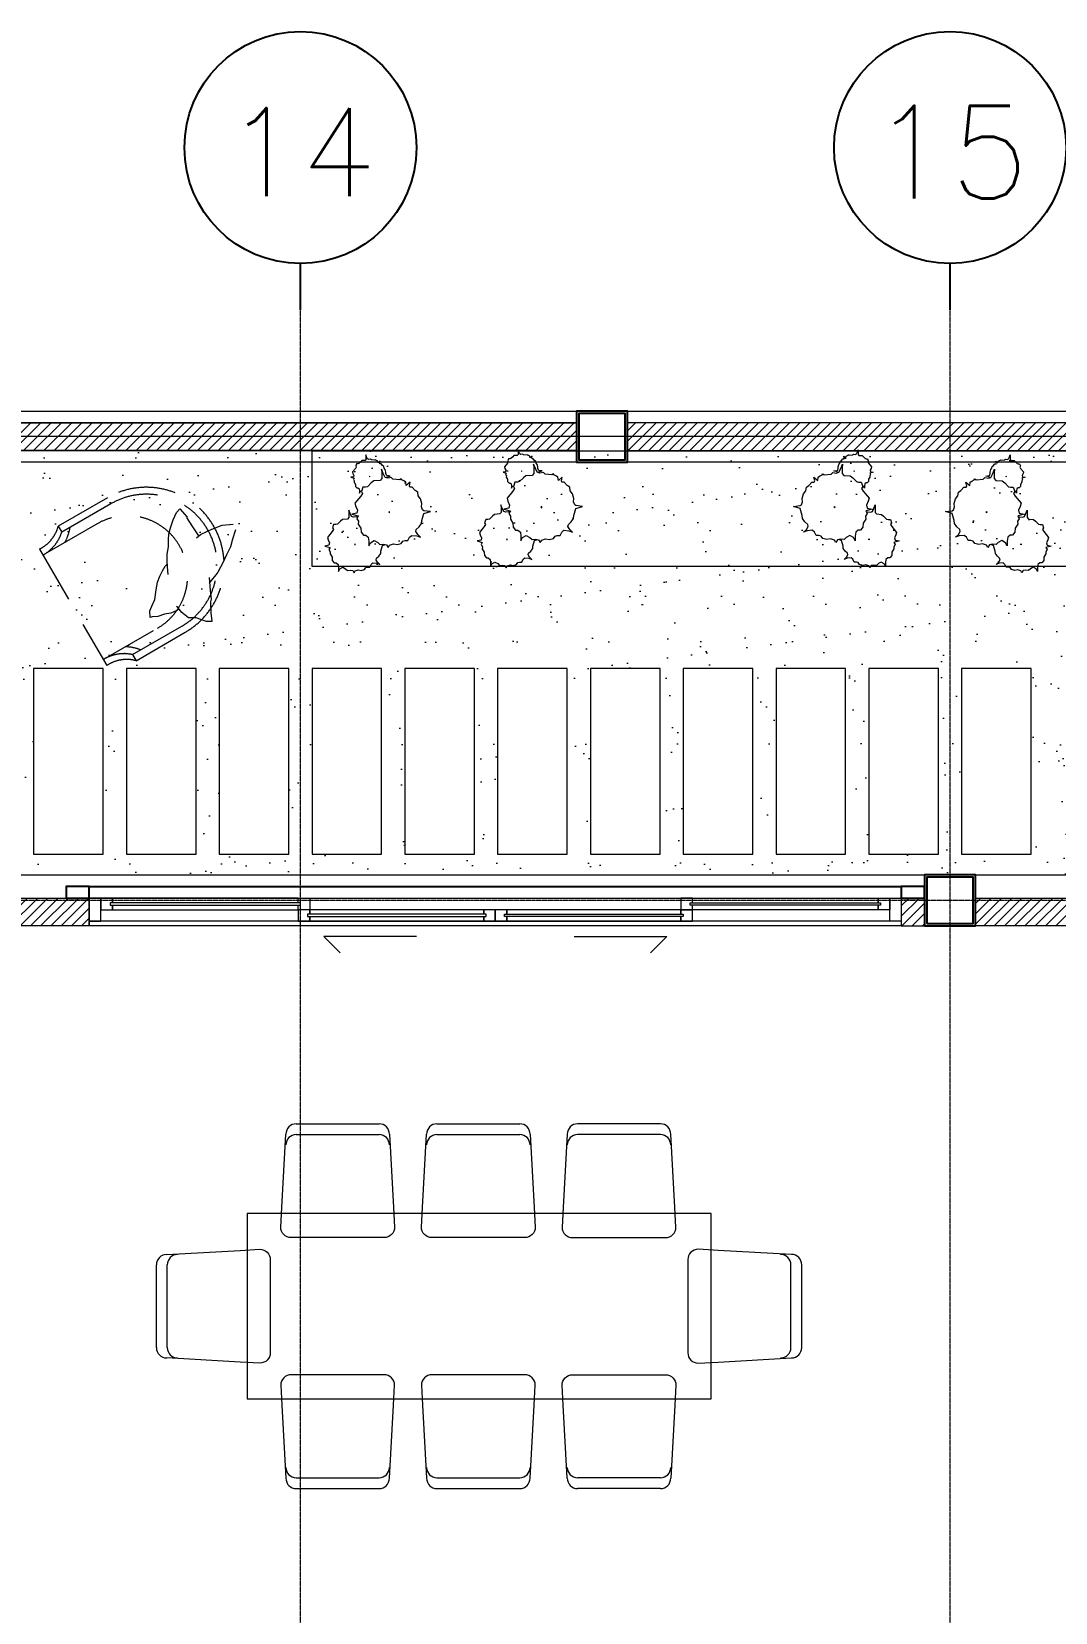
# Model space of a CAD drawing. Header units: millimetres. Extents: x 0 to 71617, y -15450 to 30894.
# Drawn here: x 54048 to 58461, y 24076 to 30894 of the extents above; entities that cross this region are included whole.
import ezdxf
from ezdxf.enums import TextEntityAlignment as Align

# ---------------------------------------------------------------- set-up
doc = ezdxf.new("R2010")
doc.units = ezdxf.units.MM
for name, pattern in [('CENTER2', [1.125, 0.75, -0.125, 0.125, -0.125]), ('HIDDEN', [0.375, 0.25, -0.125]), ('HIDDEN2', [0.1875, 0.125, -0.0625])]:
    doc.linetypes.add(name, pattern=pattern)
for name, color, linetype, lineweight in [('A-elevation 0.1(8)', 251, 'Continuous', 9), ('axis', 40, 'CENTER2', 5), ('Brick Wall', 33, 'Continuous', 15), ('DIM2', 4, 'Continuous', 5), ('Furniture', 36, 'Continuous', 5), ('Hatch', 8, 'Continuous', 5), ('LINE-DETAIL-SAKURA', 2, 'Continuous', 30), ('Stairs', 7, 'Continuous', 15), ('tree', 251, 'Continuous', 0), ('Wall Brick', 5, 'Continuous', 15), ('Window', 133, 'Continuous', 5)]:
    doc.layers.add(name, color=color, linetype=linetype, lineweight=lineweight)
for name, color, linetype in [('COL', 5, 'Continuous'), ('DIM', 4, 'Continuous'), ('DIMS-BUBL-005', 5, 'Continuous'), ('DIMS-BUBL-008', 250, 'Continuous'), ('STAIR-097', 97, 'Continuous'), ('Wall', 7, 'Continuous'), ('WINDOW-PLAN-SWING', 8, 'Continuous')]:
    doc.layers.add(name, color=color, linetype=linetype)
doc.styles.add('SIMPLEX', font='simplex.shx')

# ---------------------------------------------------------------- blocks, each defined once
blk = doc.blocks.new('A$C69C17493')
at = {"layer": 'Stairs', "ltscale": 0.001}
for points in [[(1.6, 0), (0, 0), (0, -2.35)], [(1.1283, -1.1), (0.0283, 0)], [(1.12, -1.1), (1.12, 0)], [(1.37, -1.1), (1.37, 0)], [(1.62, -1.1), (1.62, 0)], [(1.1, -1.08), (0, -1.08)], [(1.1, -2.1), (1.1, -1.1), (1.6, -1.1)], [(1.1, -1.33), (0, -1.33)], [(1.1, -1.58), (0, -1.58)], [(1.1, -1.83), (0, -1.83)], [(1.1, -2.08), (0, -2.08)]]:
    blk.add_lwpolyline(points, dxfattribs=at)
at = {"layer": 'Stairs', "linetype": 'HIDDEN2'}
for points in [[(1.1, -1.1), (0, 0)], [(1.1, -1.1), (1.1, 0)], [(1.35, -1.1), (1.35, 0)], [(1.6, -1.1), (1.6, 0)], [(1.1, -1.1), (0, -1.1)], [(1.1, -1.35), (0, -1.35)], [(1.1, -1.6), (0, -1.6)], [(1.1, -1.85), (0, -1.85)], [(1.1, -2.1), (0, -2.1)]]:
    blk.add_lwpolyline(points, dxfattribs=at)
at = {"layer": 'Stairs'}
for points in [[(1.6, 0), (1.62, 0)], [(1.6, -1.1), (1.62, -1.1)], [(1.1, -2.1), (0, -2.35)], [(1.1, -2.24), (0, -2.49)]]:
    blk.add_lwpolyline(points, dxfattribs=at)
at = {"layer": 'Stairs', "linetype": 'HIDDEN'}
for points in [[(2.35, -3.1), (1.1, -3.1), (1.1, -2.24)], [(1.1, -2.35), (0.616, -2.35)], [(0, -2.49), (0, -4.1), (2.35, -4.1)], [(1.1, -2.58), (0, -2.58)], [(1.1, -2.6), (0, -2.6)], [(1.1, -2.83), (0, -2.83)], [(1.1, -2.85), (0, -2.85)], [(1.1, -3.0731), (0, -4.0631)], [(1.1, -3.08), (0, -3.08)], [(1.1, -3.1), (0, -3.1)], [(1.1, -3.1), (0, -4.1)], [(1.08, -3.1), (1.08, -4.1)], [(1.1, -3.1), (1.1, -4.1)], [(1.33, -3.1), (1.33, -4.1)], [(1.35, -3.1), (1.35, -4.1)], [(1.58, -3.1), (1.58, -4.1)], [(1.6, -3.1), (1.6, -4.1)], [(1.83, -3.1), (1.83, -4.1)], [(1.85, -3.1), (1.85, -4.1)], [(2.08, -3.1), (2.08, -4.1)], [(2.1, -3.1), (2.1, -4.1)], [(2.33, -3.1), (2.33, -4.1)], [(2.35, -3.1), (2.35, -4.1)]]:
    blk.add_lwpolyline(points, dxfattribs=at)
at = {"layer": 'Stairs', "linetype": 'HIDDEN', "ltscale": 1000}
blk.add_lwpolyline([(1.1, -2.33), (0.704, -2.33)], dxfattribs=at)
blk = doc.blocks.new('A$C2BA96DE4')
at = {"layer": 'Furniture', "linetype": 'HIDDEN'}
for p, q in [((0, 0.29), (0, -0.29)), ((0.3649, 0.3351), (0.1199, 0.335)), ((0.1199, 0.335), (0.12, 0.305)), ((0.365, 0.3051), (0.12, 0.305)), ((0.27, 0.26), (0, 0.2599)), ((0.591, 0.1317), (0.6115, 0.1373)), ((0.6115, 0.1373), (0.6115, 0.1373)), ((0.6115, 0.1373), (0.6208, 0.0907)), ((0.5146, 0.0665), (0.5351, 0.087)), ((0.5351, 0.087), (0.563, 0.1112)), ((0.563, 0.1112), (0.591, 0.1317)), ((0.6208, 0.0907), (0.6177, 0.091)), ((0.6177, 0.091), (0.6195, 0.0481)), ((0.4661, -0.0044), (0.4866, 0.0198)), ((0.4866, 0.0198), (0.5034, 0.0478)), ((0.5034, 0.0478), (0.5146, 0.0665)), ((0.6195, 0.0481), (0.6223, -0.0039)), ((0.3911, -0.0706), (0.4127, -0.0569)), ((0.4127, -0.0569), (0.4324, -0.0451)), ((0.4251, -0.0827), (0.44, -0.0529)), ((0.4324, -0.0451), (0.4442, -0.0411)), ((0.44, -0.0529), (0.4512, -0.0305)), ((0.4512, -0.0305), (0.4661, -0.0044)), ((0.6102, -0.0059), (0.6326, -0.0022)), ((0.6326, -0.0022), (0.6662, -0.006)), ((0.6662, -0.006), (0.6867, -0.0078)), ((0.6867, -0.0078), (0.7342, -0.0145)), ((0.7342, -0.0145), (0.7771, -0.035)), ((0.7734, -0.0611), (0.7417, -0.0891)), ((0.3223, -0.1473), (0.3478, -0.1139)), ((0.3478, -0.1139), (0.3694, -0.0883)), ((0.3694, -0.0883), (0.3911, -0.0706)), ((0.6858, -0.1338), (0.6578, -0.1543)), ((0.7175, -0.1133), (0.6858, -0.1338)), ((0.7417, -0.0891), (0.7175, -0.1133)), ((0.2652, -0.2044), (0.279, -0.1788)), ((0.2751, -0.2063), (0.2652, -0.2044)), ((0.279, -0.1788), (0.2967, -0.165)), ((0.2967, -0.165), (0.3223, -0.1473)), ((0.5722, -0.182), (0.5482, -0.2322)), ((0.5739, -0.1972), (0.5609, -0.2028)), ((0.6038, -0.186), (0.5739, -0.1972)), ((0.6168, -0.1804), (0.6038, -0.186)), ((0.6578, -0.1543), (0.6168, -0.1804)), ((0, -0.2599), (0.2701, -0.2599)), ((0.2967, -0.2162), (0.2751, -0.2063)), ((0.3272, -0.2224), (0.2967, -0.2162)), ((0.3528, -0.2322), (0.3272, -0.2224)), ((0.3803, -0.2361), (0.3528, -0.2322)), ((0.3915, -0.2356), (0.3803, -0.2361)), ((0.3901, -0.2263), (0.3882, -0.2204)), ((0.3941, -0.2539), (0.3901, -0.2263)), ((0.4079, -0.2873), (0.3941, -0.2539)), ((0.5325, -0.2676), (0.5246, -0.2755)), ((0.5482, -0.2322), (0.5325, -0.2676)), ((0.12, -0.305), (0.365, -0.3049)), ((0.12, -0.305), (0.1201, -0.335)), ((0.1201, -0.335), (0.3651, -0.3349)), ((0.4361, -0.3049), (0.4079, -0.2873)), ((0.4617, -0.3345), (0.4361, -0.3049)), ((0.4676, -0.3404), (0.4617, -0.3345)), ((0.4873, -0.3522), (0.4676, -0.3404)), ((0.501, -0.3187), (0.4892, -0.3502)), ((0.5246, -0.2755), (0.501, -0.3187)), ((0.4892, -0.3502), (0.4873, -0.3522))]:
    blk.add_line(p, q, dxfattribs=at)
for centre, radius, start, end in [((0.0102, 0.4452), 0.1555, 266.23287, 314.89682), ((0.0036, 0.4324), 0.1725, 268.78188, 312.39358), ((0.0036, 0.4324), 0.2025, 301.61384, 321.01583), ((0.365, 0.0001), 0.335, 270.0088, 90.0088), ((0.365, 0.0001), 0.305, 270.0088, 90.0088), ((0.2701, 0), 0.2599, 270.0088, 90.0088), ((0.0038, -0.4324), 0.1725, 47.62402, 91.23572), ((0.0038, -0.4324), 0.2025, 39.00177, 58.40376), ((0.0103, -0.4452), 0.1555, 45.12078, 93.78473)]:
    blk.add_arc(centre, radius, start, end, dxfattribs=at)
blk = doc.blocks.new('BUBBLE-V4')
at = {"layer": 'DIMS-BUBL-008'}
blk.add_line((0, -0.68), (0, -0.48), dxfattribs=at)
blk.add_circle((0, 0.02), 0.5, dxfattribs=at)
at = {"layer": 'DIMS-BUBL-005', "style": 'SIMPLEX'}
blk.add_attdef('-', text='', height=0.38, dxfattribs=at).set_placement((0, 0), align=Align.MIDDLE)
blk = doc.blocks.new('GRIDLINE-GF')
at = {"layer": 'axis'}
for p, q in [((32000, -6362.2, -0.1), (32000, 12546.8)), ((34800, -6362.2), (34800, 12546.8, 0.1)), ((48410, 10000), (-4020, 10000))]:
    blk.add_line(p, q, dxfattribs=at)
at = {"layer": 'DIMS-BUBL-008', "xscale": 1000, "yscale": 1000, "zscale": 1000}
blk.add_blockref('BUBBLE-V4', (32000, 13226.8), dxfattribs=at).add_auto_attribs({'-': '14'})
at = {"layer": 'DIMS-BUBL-008'}
ref = blk.add_blockref('BUBBLE-V4', (34800, 13226.8, 0.1), dxfattribs=dict(at, xscale=1000, yscale=1000, zscale=1000))
ref.add_attrib('-', '15', dxfattribs={"layer": 'DIMS-BUBL-005', "height": 400, "style": 'SIMPLEX'}).set_placement((34800, 13226.8, 0.1), align=Align.MIDDLE)
blk = doc.blocks.new('nhyuhgf')
at = {"layer": 'Brick Wall'}
blk.add_lwpolyline([(0, 0.22), (-3.5, 0.22), (-3.5, 0.1), (0, 0.1)], close=True, dxfattribs=at)
at = {"layer": 'Wall'}
for points in [[(-3.6, 0.27), (-3.5, 0.27), (-3.5, 0.22), (-3.6, 0.22)], [(0, 0.27), (0.1, 0.27), (0.1, 0.22), (0, 0.22)]]:
    blk.add_lwpolyline(points, close=True, dxfattribs=at)
blk.add_lwpolyline([(0, 0.27), (-3.5, 0.27)], dxfattribs=at)
at = {"layer": 'Window'}
for points in [[(0, 0.22), (-3.5, 0.22), (-3.5, 0.12), (0, 0.12)], [(-3.45, 0.22), (-3.5, 0.22), (-3.5, 0.12), (-3.45, 0.12)], [(-0.05, 0.22), (0, 0.22), (0, 0.12), (-0.05, 0.12)], [(-2.59, 0.2), (-3.41, 0.2), (-3.41, 0.19), (-2.59, 0.19)], [(-1.79, 0.15), (-2.56, 0.15), (-2.56, 0.14), (-1.79, 0.14)], [(-1.71, 0.15), (-0.94, 0.15), (-0.94, 0.14), (-1.71, 0.14)], [(-0.91, 0.2), (-0.09, 0.2), (-0.09, 0.19), (-0.91, 0.19)]]:
    blk.add_lwpolyline(points, close=True, dxfattribs=at)
for points in [[(-3.4, 0.2), (-3.4, 0.22), (-3.45, 0.22), (-3.45, 0.17), (-3.4, 0.17), (-3.4, 0.19)], [(-2.6, 0.2), (-2.6, 0.22), (-3.4, 0.22), (-3.4, 0.2)], [(-2.6, 0.2), (-2.6, 0.22), (-2.55, 0.22), (-2.55, 0.17), (-2.6, 0.17), (-2.6, 0.19)], [(-0.9, 0.2), (-0.9, 0.22), (-0.95, 0.22), (-0.95, 0.17), (-0.9, 0.17), (-0.9, 0.19)], [(-0.9, 0.2), (-0.9, 0.22), (-0.1, 0.22), (-0.1, 0.2)], [(-0.1, 0.2), (-0.1, 0.22), (-0.05, 0.22), (-0.05, 0.17), (-0.1, 0.17), (-0.1, 0.19)], [(-3.4, 0.19), (-3.4, 0.17), (-2.6, 0.17), (-2.6, 0.19)], [(-2.55, 0.14), (-2.55, 0.12), (-2.6, 0.12), (-2.6, 0.17), (-2.55, 0.17), (-2.55, 0.15)], [(-2.55, 0.15), (-2.55, 0.17), (-1.8, 0.17), (-1.8, 0.15)], [(-1.8, 0.14), (-1.8, 0.12), (-2.55, 0.12), (-2.55, 0.14)], [(-1.8, 0.15), (-1.8, 0.17), (-1.75, 0.17), (-1.75, 0.12), (-1.8, 0.12), (-1.8, 0.14)], [(-1.7, 0.14), (-1.7, 0.12), (-1.75, 0.12), (-1.75, 0.17), (-1.7, 0.17), (-1.7, 0.15)], [(-1.7, 0.15), (-1.7, 0.17), (-0.95, 0.17), (-0.95, 0.15)], [(-0.95, 0.14), (-0.95, 0.12), (-1.7, 0.12), (-1.7, 0.14)], [(-0.95, 0.15), (-0.95, 0.17), (-0.9, 0.17), (-0.9, 0.12), (-0.95, 0.12), (-0.95, 0.14)], [(-0.1, 0.19), (-0.1, 0.17), (-0.9, 0.17), (-0.9, 0.19)]]:
    blk.add_lwpolyline(points, dxfattribs=at)
at = {"layer": 'WINDOW-PLAN-SWING', "lineweight": 9}
for points in [[(-2.0892, 0.0549), (-2.4892, 0.0549), (-2.4184, -0.0158)], [(-1.4108, 0.0549), (-1.0108, 0.0549), (-1.0816, -0.0158)]]:
    blk.add_lwpolyline(points, dxfattribs=at)
blk = doc.blocks.new('2D WALL G.F')
at = {"layer": 'Hatch'}
h = blk.add_hatch(dxfattribs=at)
h.set_pattern_fill('LINE', color=256, scale=250, angle=45, style=0)
h.set_pattern_definition([(45, (-2110, -10510), (-22.097087, 22.097087), [])])
h.paths.add_polyline_path([(32440, 110), (32440, 300), (32060, 300), (32060, 410), (32550, 410), (32550, 110)])
h.paths.add_polyline_path([(34810, -110), (34690, -110), (34690, -2890), (34810, -2890)])
h.paths.add_polyline_path([(38790, -3490), (38790, -3390), (38670, -3390), (38670, -3490)])
h.paths.add_polyline_path([(38789.8, -2590), (38790, 110), (38270, 110), (38270, -10), (38670, -10), (38670, -2590)])
h.paths.add_polyline_path([(39890, 1210), (38270, 1210), (38270, 2490), (38410, 2490), (38410, 1340), (39890, 1340)])
h.paths.add_polyline_path([(38850, 3370), (38410, 3370), (38410, 3290), (38270, 3290), (38270, 3390), (37610, 3390), (37610, 3510), (38850, 3510)])
h.paths.add_polyline_path([(39450, 3370), (39450, 3510), (40000, 3510), (40000, 3370), (39930, 3370)])
h.paths.add_polyline_path([(37390, 3510), (37290, 3510), (37290, 3390), (37390, 3390)])
h.paths.add_polyline_path([(33790, 3390), (32110, 3390), (32110, 3510), (33790, 3510)])
at = {"layer": 'Hatch', "color": 3, "linetype": 'HIDDEN', "elevation": 7.9}
blk.add_lwpolyline([(32000, -10500), (40000, -10500), (40000, 5500), (32000, 5500)], close=True, dxfattribs=at)
at = {"layer": 'Wall Brick'}
for points in [[(33790, 3390), (32110, 3390), (32110, 3510), (33790, 3510)], [(37390, 3510), (37290, 3510), (37290, 3390), (37390, 3390)], [(38850, 3370), (38410, 3370), (38410, 3290), (38270, 3290), (38270, 3390), (37610, 3390), (37610, 3510), (38850, 3510)]]:
    blk.add_lwpolyline(points, close=True, dxfattribs=at)
at = {"layer": 'Window', "color": 6, "extrusion": (0, 0, -1), "xscale": 1000, "yscale": 1000, "zscale": -1000}
blk.add_blockref('nhyuhgf', (-33790, 3290, 0), dxfattribs=at)
blk = doc.blocks.new('table 2000x800')
at = {"color": 0}
for p, q in [((-786.7, -211.9), (-786.7, -568.9)), ((-739.9, -211.9), (-739.9, -568.9)), ((739.9, -211.9), (739.9, -568.9)), ((786.7, -211.9), (786.7, -568.9)), ((-786.7, -818.3), (-786.7, -1175.3)), ((-739.9, -818.3), (-739.9, -1175.3)), ((739.9, -818.3), (739.9, -1175.3)), ((786.7, -818.3), (786.7, -1175.3)), ((-786.7, -1781.7), (-786.7, -1424.7)), ((-739.9, -1781.7), (-739.9, -1424.7)), ((739.9, -1781.7), (739.9, -1424.7)), ((786.7, -1781.7), (786.7, -1424.7))]:
    blk.add_line(p, q, dxfattribs=at)
for points in [[(-400, 0), (-400, -2000), (400, -2000), (400, 0), (-400, 0)], [(-426.3, -149.8), (-742, -167.3)], [(426.3, -149.8), (742, -167.3)], [(-742, -613.6), (-426.3, -631.1)], [(742, -613.6), (426.3, -631.1)], [(-426.3, -756.1), (-742, -773.7)], [(426.3, -756.1), (742, -773.7)], [(-742, -1219.9), (-426.3, -1237.5)], [(742, -1219.9), (426.3, -1237.5)], [(-742, -1380.1), (-426.3, -1362.5)], [(742, -1380.1), (426.3, -1362.5)], [(-426.3, -1843.9), (-742, -1826.3)], [(426.3, -1843.9), (742, -1826.3)]]:
    blk.add_lwpolyline(points, dxfattribs=at)
for points in [[(-426.3, -631.1), (-340.4, -635.9, 0.414214), (-295.8, -591.2), (-295.8, -189.6, 0.414214), (-340.4, -145), (-426.3, -149.8)], [(426.3, -631.1), (340.4, -635.9, -0.414214), (295.8, -591.2), (295.8, -189.6, -0.414214), (340.4, -145), (426.3, -149.8)], [(-426.3, -1237.5), (-340.4, -1242.2, 0.414214), (-295.8, -1197.6), (-295.8, -796, 0.414214), (-340.4, -751.4), (-426.3, -756.1)], [(426.3, -1237.5), (340.4, -1242.2, -0.414214), (295.8, -1197.6), (295.8, -796, -0.414214), (340.4, -751.4), (426.3, -756.1)], [(-426.3, -1362.5), (-340.4, -1357.8, -0.414214), (-295.8, -1402.4), (-295.8, -1804, -0.414214), (-340.4, -1848.6), (-426.3, -1843.9)], [(426.3, -1362.5), (340.4, -1357.8, 0.414214), (295.8, -1402.4), (295.8, -1804, 0.414214), (340.4, -1848.6), (426.3, -1843.9)]]:
    blk.add_lwpolyline(points, format="xyb", dxfattribs=at)
for centre, start, end in [((-742, -211.9), 90, 180), ((-695.3, -211.9), 90, 180), ((695.3, -211.9), 0, 90), ((742, -211.9), 0, 90), ((-742, -568.9), 180, 270), ((-695.3, -568.9), 180, 270), ((695.3, -568.9), 270, 0), ((742, -568.9), 270, 0), ((-742, -818.3), 90, 180), ((-695.3, -818.3), 90, 180), ((695.3, -818.3), 0, 90), ((742, -818.3), 0, 90), ((-742, -1175.3), 180, 270), ((-695.3, -1175.3), 180, 270), ((695.3, -1175.3), 270, 0), ((742, -1175.3), 270, 0), ((-742, -1424.7), 90, 180), ((-695.3, -1424.7), 90, 180), ((695.3, -1424.7), 0, 90), ((742, -1424.7), 0, 90), ((-742, -1781.7), 180, 270), ((-695.3, -1781.7), 180, 270), ((695.3, -1781.7), 270, 0), ((742, -1781.7), 270, 0)]:
    blk.add_arc(centre, 44.6, start, end, dxfattribs=at)
blk = doc.blocks.new('A$C6DA40E50')
at = {"color": 0}
for p, q in [((-0.1785, 1.3909), (0.1785, 1.3909)), ((-0.1785, 1.3441), (0.1785, 1.3441)), ((-0.1785, -1.3441), (0.1785, -1.3441)), ((-0.1785, -1.3909), (0.1785, -1.3909))]:
    blk.add_line(p, q, dxfattribs=at)
for points in [[(-0.2407, 1.0305), (-0.2231, 1.3463)], [(0.2231, 1.3463), (0.2407, 1.0305)], [(-0.2407, -1.0305), (-0.2231, -1.3463)], [(0.2231, -1.3463), (0.2407, -1.0305)]]:
    blk.add_lwpolyline(points, dxfattribs=at)
for points in [[(0.2407, 1.0305), (0.2454, 0.9446, -0.414214), (0.2008, 0.9), (-0.2008, 0.9, -0.414214), (-0.2454, 0.9446), (-0.2407, 1.0305)], [(0.2407, -1.0305), (0.2454, -0.9446, 0.414214), (0.2008, -0.9), (-0.2008, -0.9, 0.414214), (-0.2454, -0.9446), (-0.2407, -1.0305)]]:
    blk.add_lwpolyline(points, format="xyb", dxfattribs=at)
for centre, start, end in [((-0.1785, 1.3463), 90, 180), ((0.1785, 1.3463), 0, 90), ((-0.1785, 1.2995), 90, 180), ((0.1785, 1.2995), 0, 90), ((-0.1785, -1.2995), 180, 270), ((-0.1785, -1.3463), 180, 270), ((0.1785, -1.2995), 270, 0), ((0.1785, -1.3463), 270, 0)]:
    blk.add_arc(centre, 0.0446, start, end, dxfattribs=at)
at = {"color": 0, "xscale": 0.001, "yscale": 0.001, "zscale": 0.001}
blk.add_blockref('table 2000x800', (0, 1), dxfattribs=at)
blk = doc.blocks.new('FURNITURE-GF')
at = {"layer": 'Furniture', "xscale": 1000, "yscale": 1000, "zscale": 1000, "rotation": 90.00000000000007}
blk.add_blockref('A$C6DA40E50', (32770, 4750), dxfattribs=at)
blk = doc.blocks.new('trees top 024')
at = {"color": 0}
for p, q in [((-1.515, 2.858), (-1.577, 2.629)), ((-1.484, 2.679), (-1.515, 2.858)), ((-2.655, 2.252), (-2.538, 2.192)), ((-2.484, 2.252), (-2.655, 2.252)), ((-2.538, 2.192), (-2.461, 2.063)), ((-2.345, 2.272), (-2.484, 2.252)), ((-2.267, 2.361), (-2.345, 2.272)), ((-2.166, 2.53), (-2.267, 2.44)), ((-2.267, 2.44), (-2.267, 2.361)), ((-2.019, 2.54), (-2.166, 2.53)), ((-1.872, 2.629), (-2.019, 2.54)), ((-1.771, 2.619), (-1.872, 2.629)), ((-1.678, 2.679), (-1.771, 2.619)), ((-1.577, 2.629), (-1.678, 2.679)), ((-1.376, 2.659), (-1.484, 2.679)), ((-1.236, 2.719), (-1.376, 2.659)), ((-1.128, 2.748), (-1.236, 2.719)), ((-0.872, 2.54), (-1.128, 2.748)), ((-0.779, 2.48), (-0.872, 2.54)), ((-0.701, 2.52), (-0.779, 2.48)), ((-0.546, 2.47), (-0.701, 2.52)), ((-0.554, 2.371), (-0.546, 2.47)), ((-0.531, 2.301), (-0.554, 2.371)), ((-0.399, 2.162), (-0.531, 2.301)), ((-0.322, 2.073), (-0.399, 2.162)), ((-2.616, 1.616), (-2.717, 1.556)), ((-2.717, 1.556), (-2.624, 1.506)), ((-2.624, 1.506), (-2.577, 1.367)), ((-2.593, 1.735), (-2.616, 1.616)), ((-2.531, 1.934), (-2.608, 1.854)), ((-2.608, 1.854), (-2.593, 1.735)), ((-2.461, 2.063), (-2.531, 1.934)), ((-1.446, 1.536), (-1.469, 1.506)), ((-1.469, 1.506), (-1.422, 1.506)), ((-1.422, 1.506), (-1.446, 1.536)), ((-0.291, 1.428), (-0.407, 1.354)), ((-0.306, 1.844), (-0.322, 2.073)), ((-0.236, 1.785), (-0.306, 1.844)), ((-0.165, 1.366), (-0.291, 1.428)), ((-0.25, 1.397), (-0.205, 1.447)), ((-0.043, 1.785), (-0.236, 1.785)), ((-0.229, 1.576), (-0.198, 1.665)), ((-0.205, 1.447), (-0.229, 1.576)), ((-0.198, 1.665), (-0.058, 1.735)), ((-0.087, 1.652), (-0.165, 1.366)), ((-0.048, 1.428), (-0.087, 1.652)), ((-0.058, 1.735), (0.097, 1.795)), ((0.087, 1.404), (-0.048, 1.428)), ((0.097, 1.795), (-0.043, 1.785)), ((0.262, 1.478), (0.087, 1.404)), ((0.397, 1.515), (0.262, 1.478)), ((0.717, 1.255), (0.397, 1.515)), ((1.155, 1.49), (1.092, 1.434)), ((1.092, 1.434), (1.092, 1.384)), ((1.247, 1.496), (1.155, 1.49)), ((1.339, 1.552), (1.247, 1.496)), ((1.402, 1.546), (1.339, 1.552)), ((1.461, 1.583), (1.402, 1.546)), ((1.524, 1.552), (1.461, 1.583)), ((1.562, 1.695), (1.524, 1.552)), ((1.582, 1.583), (1.562, 1.695)), ((1.65, 1.57), (1.582, 1.583)), ((1.737, 1.608), (1.65, 1.57)), ((1.805, 1.626), (1.737, 1.608)), ((1.964, 1.496), (1.805, 1.626)), ((2.023, 1.459), (1.964, 1.496)), ((2.071, 1.483), (2.023, 1.459)), ((2.168, 1.452), (2.071, 1.483)), ((2.163, 1.39), (2.168, 1.452)), ((-2.577, 1.367), (-2.608, 1.238)), ((-2.608, 1.238), (-2.569, 1.089)), ((-2.569, 1.089), (-2.484, 1.029)), ((-2.484, 1.029), (-2.461, 0.95)), ((-2.461, 0.95), (-2.461, 0.851)), ((-2.461, 0.851), (-2.337, 0.791)), ((-2.337, 0.791), (-2.275, 0.711)), ((-2.275, 0.711), (-2.29, 0.533)), ((-1.298, 0.894), (-1.511, 0.894)), ((-1.511, 0.894), (-1.366, 0.82)), ((-1.366, 0.82), (-1.269, 0.658)), ((-1.124, 0.919), (-1.298, 0.894)), ((-1.027, 1.031), (-1.124, 0.919)), ((-0.901, 1.242), (-1.027, 1.13)), ((-1.027, 1.13), (-1.027, 1.031)), ((-0.717, 1.255), (-0.901, 1.242)), ((-0.533, 1.366), (-0.717, 1.255)), ((-0.407, 1.354), (-0.533, 1.366)), ((0.833, 1.18), (0.717, 1.255)), ((0.93, 1.23), (0.833, 1.18)), ((0.957, 1.316), (0.85, 1.316)), ((0.85, 1.316), (0.923, 1.279)), ((0.923, 1.279), (0.96, 1.217)), ((1.124, 1.168), (0.93, 1.23)), ((1.044, 1.328), (0.957, 1.316)), ((1.092, 1.384), (1.044, 1.328)), ((1.114, 1.043), (1.124, 1.168)), ((1.143, 0.956), (1.114, 1.043)), ((1.308, 0.783), (1.143, 0.956)), ((1.405, 0.671), (1.308, 0.783)), ((1.606, 0.869), (1.591, 0.85)), ((1.591, 0.85), (1.62, 0.85)), ((1.62, 0.85), (1.606, 0.869)), ((2.178, 1.347), (2.163, 1.39)), ((2.26, 1.26), (2.178, 1.347)), ((2.308, 1.204), (2.26, 1.26)), ((2.318, 1.061), (2.308, 1.204)), ((2.362, 1.024), (2.318, 1.061)), ((2.328, 0.62), (2.347, 0.775)), ((2.347, 0.775), (2.381, 0.813)), ((2.483, 1.024), (2.362, 1.024)), ((2.366, 0.893), (2.386, 0.949)), ((2.381, 0.813), (2.366, 0.893)), ((2.386, 0.949), (2.473, 0.993)), ((2.473, 0.993), (2.57, 1.03)), ((2.57, 1.03), (2.483, 1.024)), ((-2.29, 0.533), (-2.345, 0.403)), ((-2.345, 0.403), (-2.244, 0.503)), ((-2.244, 0.503), (-2.143, 0.572)), ((-2.143, 0.572), (-2.066, 0.552)), ((-2.066, 0.552), (-1.973, 0.453)), ((-1.973, 0.453), (-1.856, 0.364)), ((-1.856, 0.364), (-1.748, 0.354)), ((-1.748, 0.354), (-1.492, 0.284)), ((-1.463, 0.099), (-1.589, 0.025)), ((-1.589, 0.025), (-1.473, -0.037)), ((-1.492, 0.284), (-1.451, 0.142)), ((-1.434, 0.248), (-1.463, 0.099)), ((-1.356, 0.497), (-1.453, 0.397)), ((-1.453, 0.397), (-1.434, 0.248)), ((-1.269, 0.658), (-1.356, 0.497)), ((0, 0), (-0.029, -0.037)), ((0.029, -0.037), (0, 0)), ((1.424, 0.385), (1.405, 0.671)), ((1.511, 0.311), (1.424, 0.385)), ((1.754, 0.311), (1.511, 0.311)), ((1.521, 0.05), (1.56, 0.161)), ((1.55, -0.112), (1.521, 0.05)), ((1.539, 0.096), (1.577, 0.086)), ((1.56, 0.161), (1.734, 0.248)), ((1.577, 0.086), (1.62, -0.063)), ((1.62, -0.063), (1.64, 0.086)), ((1.64, 0.086), (1.659, 0.111)), ((1.659, 0.111), (1.727, 0.136)), ((1.727, 0.136), (1.8, 0.13)), ((1.734, 0.248), (1.928, 0.323)), ((1.928, 0.323), (1.754, 0.311)), ((1.8, 0.13), (1.906, 0.161)), ((1.906, 0.161), (1.969, 0.21)), ((1.969, 0.21), (2.052, 0.223)), ((2.052, 0.223), (2.09, 0.279)), ((2.09, 0.279), (2.163, 0.347)), ((2.163, 0.347), (2.168, 0.397)), ((2.168, 0.397), (2.192, 0.409)), ((2.192, 0.409), (2.279, 0.39)), ((2.207, 0.477), (2.279, 0.49)), ((2.279, 0.39), (2.207, 0.477)), ((2.279, 0.49), (2.304, 0.521)), ((2.304, 0.521), (2.333, 0.577)), ((2.352, 0.589), (2.328, 0.62)), ((2.333, 0.577), (2.352, 0.589)), ((-1.473, -0.037), (-1.415, -0.211)), ((-1.415, -0.211), (-1.453, -0.373)), ((-1.453, -0.373), (-1.405, -0.559)), ((-1.405, -0.559), (-1.298, -0.634)), ((-1.298, -0.634), (-1.269, -0.733)), ((-0.029, -0.037), (0.029, -0.037)), ((1.347, -0.758), (1.395, -0.696)), ((1.395, -0.696), (1.453, -0.584)), ((1.444, -0.497), (1.482, -0.186)), ((1.492, -0.559), (1.444, -0.497)), ((1.453, -0.584), (1.492, -0.559)), ((1.482, -0.186), (1.55, -0.112)), ((-1.269, -0.733), (-1.269, -0.857)), ((-1.269, -0.857), (-1.114, -0.932)), ((-1.056, -1.255), (-1.124, -1.416)), ((-1.124, -1.416), (-0.998, -1.292)), ((-1.114, -0.932), (-1.037, -1.031)), ((-1.037, -1.031), (-1.056, -1.255)), ((-0.998, -1.292), (-0.872, -1.205)), ((-0.872, -1.205), (-0.775, -1.23)), ((-0.775, -1.23), (-0.659, -1.354)), ((-0.659, -1.354), (-0.514, -1.466)), ((0.388, -1.478), (0.601, -1.416)), ((0.601, -1.416), (0.727, -1.317)), ((0.727, -1.317), (0.891, -1.292)), ((0.891, -1.292), (0.969, -1.18)), ((0.969, -1.18), (1.114, -1.043)), ((1.114, -1.043), (1.124, -0.944)), ((1.124, -0.944), (1.172, -0.919)), ((1.172, -0.919), (1.347, -0.956)), ((1.201, -0.783), (1.347, -0.758)), ((1.347, -0.956), (1.201, -0.783)), ((-0.514, -1.466), (-0.378, -1.478)), ((-0.378, -1.478), (-0.058, -1.565)), ((-0.058, -1.565), (0.029, -1.863)), ((0.029, -1.863), (0.068, -1.565)), ((0.068, -1.565), (0.107, -1.515)), ((0.107, -1.515), (0.242, -1.466)), ((0.242, -1.466), (0.388, -1.478))]:
    blk.add_line(p, q, dxfattribs=at)
blk = doc.blocks.new('tree0002')
at = {"color": 0, "xscale": 500, "yscale": 500, "zscale": 500}
blk.add_blockref('trees top 024', (1737266, 70360), dxfattribs=at)
blk = doc.blocks.new('LANDSCAPE SITE')
h = blk.add_hatch()
h.set_pattern_fill('AR-SAND', color=256, scale=5, angle=180, style=0)
h.paths.add_polyline_path([(40050, 14010), (40050, 15339.6), (36750, 15339.6), (36750, 15839.6), (34110, 15839.6), (34110, 15789.6), (34060, 15789.6), (34060, 14010)])
h.paths.add_polyline_path([(39550, 14100), (39850, 14100), (39850, 14900), (39550, 14900)], flags=16)
h.paths.add_polyline_path([(39150, 14100), (39450, 14100), (39450, 14900), (39150, 14900)], flags=16)
h.paths.add_polyline_path([(38750, 14100), (39050, 14100), (39050, 14900), (38750, 14900)], flags=16)
h.paths.add_polyline_path([(38350, 14100), (38650, 14100), (38650, 14900), (38350, 14900)], flags=16)
h.paths.add_polyline_path([(37950, 14100), (38250, 14100), (38250, 14900), (37950, 14900)], flags=16)
h.paths.add_polyline_path([(37550, 14100), (37850, 14100), (37850, 14900), (37550, 14900)], flags=16)
h.paths.add_polyline_path([(37150, 14100), (37450, 14100), (37450, 14900), (37150, 14900)], flags=16)
h.paths.add_polyline_path([(36750, 14100), (37050, 14100), (37050, 14900), (36750, 14900)], flags=16)
h.paths.add_polyline_path([(36350, 14100), (36650, 14100), (36650, 14900), (36350, 14900)], flags=16)
h.paths.add_polyline_path([(35950, 14100), (36250, 14100), (36250, 14900), (35950, 14900)], flags=16)
h.paths.add_polyline_path([(35550, 14100), (35850, 14100), (35850, 14900), (35550, 14900)], flags=16)
edge = h.paths.add_edge_path(flags=16)
edge.add_arc((35506.7, 15540.3), 202.5, 331.61384, 351.01583, ccw=False)
edge = h.paths.add_edge_path(flags=0)
edge.add_arc((35939.3, 14791.4), 202.5, 429.00177, 448.40376, ccw=False)
edge = h.paths.add_edge_path(flags=16)
edge.add_line((35976.3, 14959.9), (35991.3, 14933.9))
edge = h.paths.add_edge_path(flags=16)
edge.add_line((35656.2, 15514.1), (35671.2, 15488.1))
edge = h.paths.add_edge_path(flags=16)
edge.add_line((35849.8, 14938.9), (36083.7, 15073.9))
edge = h.paths.add_edge_path(flags=16)
edge.add_arc((35953.7, 15299), 259.9, 300.0088, 480.0088, ccw=False)
edge = h.paths.add_edge_path(flags=16)
edge.add_line((35823.7, 15524.1), (35589.8, 15389.1))
edge = h.paths.add_edge_path(flags=0)
edge.add_arc((35939.3, 14791.4), 172.5, 437.62402, 481.23572, ccw=False)
edge = h.paths.add_edge_path(flags=16)
edge.add_line((35976.3, 14959.9), (36188.4, 15082.4))
edge = h.paths.add_edge_path(flags=16)
edge.add_arc((36035.9, 15346.5), 305, 300.0088, 480.0088, ccw=False)
edge = h.paths.add_edge_path(flags=16)
edge.add_line((35883.3, 15610.6), (35671.2, 15488.1))
edge = h.paths.add_edge_path(flags=16)
edge.add_arc((35506.7, 15540.3), 172.5, 298.78188, 342.39358, ccw=False)
edge = h.paths.add_edge_path(flags=16)
edge.add_arc((35951.3, 14783.6), 155.5, 435.12078, 483.78473, ccw=False)
edge = h.paths.add_edge_path(flags=16)
edge.add_line((35991.3, 14933.9), (36203.4, 15056.4))
edge = h.paths.add_edge_path(flags=16)
edge.add_arc((36035.9, 15346.5), 335, 300.0088, 480.0088, ccw=False)
edge = h.paths.add_edge_path(flags=16)
edge.add_line((35868.3, 15636.6), (35656.2, 15514.1))
edge = h.paths.add_edge_path(flags=16)
edge.add_arc((35506, 15554.6), 155.5, 296.23287, 344.89682, ccw=False)
edge = h.paths.add_edge_path(flags=16)
edge.add_line((35574.8, 15415.1), (35864.9, 14912.8))
edge = h.paths.add_edge_path(flags=16)
edge.add_line((36129.3, 15304.9), (36127.3, 15338.2))
edge = h.paths.add_edge_path(flags=16)
edge.add_line((36127.3, 15338.2), (36125.8, 15363.2))
edge = h.paths.add_edge_path(flags=16)
edge.add_line((36125.8, 15363.2), (36125.7, 15393.2))
edge = h.paths.add_edge_path(flags=16)
edge.add_line((36125.7, 15393.2), (36131.3, 15424.5))
edge = h.paths.add_edge_path(flags=16)
edge.add_line((36131.3, 15424.5), (36131.9, 15457.1))
edge = h.paths.add_edge_path(flags=16)
edge.add_line((36131.9, 15457.1), (36132.2, 15478.8))
edge = h.paths.add_edge_path(flags=16)
edge.add_line((36132.2, 15478.8), (36139.7, 15506.8))
edge = h.paths.add_edge_path(flags=0)
edge.add_line((36139.7, 15506.8), (36151.8, 15541.8))
edge = h.paths.add_edge_path(flags=0)
edge.add_line((36151.8, 15541.8), (36165.8, 15573.5))
edge = h.paths.add_edge_path(flags=0)
edge.add_line((36165.8, 15573.5), (36180.7, 15588.6))
edge = h.paths.add_edge_path(flags=0)
edge.add_line((36180.7, 15588.6), (36212.1, 15552.9))
edge = h.paths.add_edge_path(flags=16)
edge.add_line((36212.1, 15552.9), (36209.2, 15551.6))
edge = h.paths.add_edge_path(flags=0)
edge.add_line((36209.2, 15551.6), (36232.3, 15515.4))
edge = h.paths.add_edge_path(flags=0)
edge.add_line((36232.3, 15515.4), (36260.7, 15471.7))
edge = h.paths.add_edge_path(flags=0)
edge.add_line((36251.3, 15463.9), (36268.8, 15478.4))
edge = h.paths.add_edge_path(flags=0)
edge.add_line((36268.8, 15478.4), (36299.7, 15491.9))
edge = h.paths.add_edge_path(flags=0)
edge.add_line((36299.7, 15491.9), (36318.4, 15500.5))
edge = h.paths.add_edge_path(flags=16)
edge.add_line((36318.4, 15500.5), (36362.9, 15518.5))
edge = h.paths.add_edge_path(flags=16)
edge.add_line((36362.9, 15518.5), (36410.3, 15522.2))
edge = h.paths.add_edge_path(flags=16)
edge.add_line((36420.1, 15497.7), (36406.7, 15457.7))
edge = h.paths.add_edge_path(flags=16)
edge.add_line((36406.7, 15457.7), (36397.8, 15424.6))
edge = h.paths.add_edge_path(flags=16)
edge.add_line((36397.8, 15424.6), (36380.6, 15391))
edge = h.paths.add_edge_path(flags=16)
edge.add_line((36380.6, 15391), (36366.7, 15359.2))
edge = h.paths.add_edge_path(flags=16)
edge.add_line((36366.7, 15359.2), (36344.2, 15316.1))
edge = h.paths.add_edge_path(flags=16)
edge.add_line((36344.2, 15316.1), (36335.7, 15304.7))
edge = h.paths.add_edge_path(flags=0)
edge.add_line((36335.7, 15304.7), (36315.5, 15280.1))
edge = h.paths.add_edge_path(flags=0)
edge.add_line((36315.5, 15280.1), (36307, 15268.8))
edge = h.paths.add_edge_path(flags=0)
edge.add_line((36176.6, 15155.7), (36167.2, 15149.6))
edge = h.paths.add_edge_path(flags=0)
edge.add_line((36167.2, 15149.6), (36141.4, 15139.3))
edge = h.paths.add_edge_path(flags=16)
edge.add_line((36141.4, 15139.3), (36114.4, 15135))
edge = h.paths.add_edge_path(flags=16)
edge.add_line((36114.4, 15135), (36084.9, 15125.1))
edge = h.paths.add_edge_path(flags=16)
edge.add_line((36084.9, 15125.1), (36061.2, 15122.8))
edge = h.paths.add_edge_path(flags=16)
edge.add_line((36061.2, 15122.8), (36051.7, 15119.6))
edge = h.paths.add_edge_path(flags=16)
edge.add_line((36051.7, 15119.6), (36050.8, 15148.6))
edge = h.paths.add_edge_path(flags=16)
edge.add_line((36050.8, 15148.6), (36059.3, 15169.4))
edge = h.paths.add_edge_path(flags=16)
edge.add_line((36059.3, 15169.4), (36072.6, 15197.5))
edge = h.paths.add_edge_path(flags=16)
edge.add_line((36072.6, 15197.5), (36078, 15239.2))
edge = h.paths.add_edge_path(flags=16)
edge.add_line((36078, 15239.2), (36083.9, 15272.2))
edge = h.paths.add_edge_path(flags=16)
edge.add_line((36083.9, 15272.2), (36093.8, 15298.3))
edge = h.paths.add_edge_path(flags=16)
edge.add_line((36093.8, 15298.3), (36105.7, 15321.1))
edge = h.paths.add_edge_path(flags=16)
edge.add_line((36105.7, 15321.1), (36116.8, 15341.1))
edge = h.paths.add_edge_path(flags=16)
edge.add_line((36116.8, 15341.1), (36125, 15350.4))
edge = h.paths.add_edge_path(flags=0)
edge.add_line((36306.3, 15292.4), (36310.6, 15237))
edge = h.paths.add_edge_path(flags=0)
edge.add_line((36310.6, 15237), (36314.7, 15198.5))
edge = h.paths.add_edge_path(flags=0)
edge.add_line((36314.7, 15198.5), (36311.9, 15187.7))
edge = h.paths.add_edge_path(flags=0)
edge.add_line((36311.9, 15187.7), (36313.1, 15138.5))
edge = h.paths.add_edge_path(flags=0)
edge.add_line((36313.1, 15138.5), (36318.6, 15105.3))
edge = h.paths.add_edge_path(flags=0)
edge.add_line((36318.6, 15105.3), (36317.9, 15102.6))
edge = h.paths.add_edge_path(flags=0)
edge.add_line((36317.9, 15102.6), (36294.9, 15103))
edge = h.paths.add_edge_path(flags=0)
edge.add_line((36294.9, 15103), (36286.9, 15105.2))
edge = h.paths.add_edge_path(flags=0)
edge.add_line((36286.9, 15105.2), (36250, 15117.9))
edge = h.paths.add_edge_path(flags=0)
edge.add_line((36250, 15117.9), (36216.7, 15119.1))
edge = h.paths.add_edge_path(flags=0)
edge.add_line((36216.7, 15119.1), (36188, 15141.2))
edge = h.paths.add_edge_path(flags=0)
edge.add_line((36188, 15141.2), (36170.8, 15163))
edge = h.paths.add_edge_path(flags=16)
edge.add_line((36170.8, 15163), (36166.2, 15167.2))
edge = h.paths.add_edge_path(flags=16)
edge.add_arc((35282.6, 15164), 250, 180, 540, ccw=False)
edge = h.paths.add_edge_path(flags=0)
edge.add_arc((35058.5, 15540.3), 202.5, 188.98417, 208.38616, ccw=False)
edge = h.paths.add_edge_path(flags=16)
edge.add_arc((34625.9, 14791.4), 202.5, 451.59624, 470.99823, ccw=False)
edge = h.paths.add_edge_path(flags=16)
edge.add_line((34588.9, 14959.9), (34573.9, 14933.9))
edge = h.paths.add_edge_path(flags=0)
edge.add_line((34909, 15514.1), (34894, 15488.1))
edge = h.paths.add_edge_path(flags=16)
edge.add_line((34715.4, 14938.9), (34481.5, 15073.9))
edge = h.paths.add_edge_path(flags=16)
edge.add_arc((34611.5, 15299), 259.9, 59.9912, 239.9912, ccw=False)
edge = h.paths.add_edge_path(flags=16)
edge.add_line((34741.5, 15524.1), (34975.4, 15389.1))
edge = h.paths.add_edge_path(flags=16)
edge.add_arc((34625.9, 14791.4), 172.5, 418.76428, 462.37598, ccw=False)
edge = h.paths.add_edge_path(flags=16)
edge.add_line((34588.9, 14959.9), (34376.8, 15082.4))
edge = h.paths.add_edge_path(flags=0)
edge.add_arc((34529.3, 15346.5), 305, 59.9912, 239.9912, ccw=False)
edge = h.paths.add_edge_path(flags=16)
edge.add_line((34681.8, 15610.6), (34894, 15488.1))
edge = h.paths.add_edge_path(flags=0)
edge.add_arc((35058.5, 15540.3), 172.5, 197.60642, 241.21812, ccw=False)
edge = h.paths.add_edge_path(flags=16)
edge.add_arc((34613.9, 14783.6), 155.5, 416.21527, 464.87922, ccw=False)
edge = h.paths.add_edge_path(flags=16)
edge.add_line((34573.9, 14933.9), (34361.8, 15056.4))
edge = h.paths.add_edge_path(flags=16)
edge.add_arc((34529.3, 15346.5), 335, 59.9912, 239.9912, ccw=False)
edge = h.paths.add_edge_path(flags=16)
edge.add_line((34696.9, 15636.6), (34909, 15514.1))
edge = h.paths.add_edge_path(flags=16)
edge.add_arc((35059.2, 15554.6), 155.5, 195.10318, 243.76713, ccw=False)
edge = h.paths.add_edge_path(flags=16)
edge.add_line((34990.4, 15415.1), (34700.3, 14912.8))
edge = h.paths.add_edge_path(flags=0)
edge.add_line((34435.9, 15304.9), (34437.9, 15338.2))
edge = h.paths.add_edge_path(flags=0)
edge.add_line((34437.9, 15338.2), (34439.4, 15363.2))
edge = h.paths.add_edge_path(flags=0)
edge.add_line((34439.4, 15363.2), (34439.5, 15393.2))
edge = h.paths.add_edge_path(flags=0)
edge.add_line((34439.5, 15393.2), (34433.9, 15424.5))
edge = h.paths.add_edge_path(flags=0)
edge.add_line((34433.9, 15424.5), (34433.3, 15457.1))
edge = h.paths.add_edge_path(flags=0)
edge.add_line((34433.3, 15457.1), (34433, 15478.8))
edge = h.paths.add_edge_path(flags=0)
edge.add_line((34433, 15478.8), (34425.5, 15506.8))
edge = h.paths.add_edge_path(flags=16)
edge.add_line((34425.5, 15506.8), (34413.4, 15541.8))
edge = h.paths.add_edge_path(flags=0)
edge.add_line((34413.4, 15541.8), (34399.4, 15573.5))
edge = h.paths.add_edge_path(flags=0)
edge.add_line((34399.4, 15573.5), (34384.5, 15588.6))
edge = h.paths.add_edge_path(flags=0)
edge.add_line((34384.5, 15588.6), (34353.1, 15552.9))
edge = h.paths.add_edge_path(flags=16)
edge.add_line((34353.1, 15552.9), (34356, 15551.6))
edge = h.paths.add_edge_path(flags=0)
edge.add_line((34356, 15551.6), (34332.9, 15515.4))
edge = h.paths.add_edge_path(flags=0)
edge.add_line((34332.9, 15515.4), (34304.5, 15471.7))
edge = h.paths.add_edge_path(flags=0)
edge.add_line((34313.9, 15463.9), (34296.4, 15478.4))
edge = h.paths.add_edge_path(flags=0)
edge.add_line((34296.4, 15478.4), (34265.5, 15491.9))
edge = h.paths.add_edge_path(flags=0)
edge.add_line((34265.5, 15491.9), (34246.8, 15500.5))
edge = h.paths.add_edge_path(flags=0)
edge.add_line((34246.8, 15500.5), (34202.3, 15518.5))
edge = h.paths.add_edge_path(flags=16)
edge.add_line((34202.3, 15518.5), (34154.9, 15522.2))
edge = h.paths.add_edge_path(flags=16)
edge.add_line((34145, 15497.7), (34158.5, 15457.7))
edge = h.paths.add_edge_path(flags=16)
edge.add_line((34158.5, 15457.7), (34167.4, 15424.6))
edge = h.paths.add_edge_path(flags=16)
edge.add_line((34167.4, 15424.6), (34184.6, 15391))
edge = h.paths.add_edge_path(flags=16)
edge.add_line((34184.6, 15391), (34198.5, 15359.2))
edge = h.paths.add_edge_path(flags=0)
edge.add_line((34198.5, 15359.2), (34221, 15316.1))
edge = h.paths.add_edge_path(flags=0)
edge.add_line((34221, 15316.1), (34229.5, 15304.7))
edge = h.paths.add_edge_path(flags=0)
edge.add_line((34229.5, 15304.7), (34249.7, 15280.1))
edge = h.paths.add_edge_path(flags=0)
edge.add_line((34249.7, 15280.1), (34258.2, 15268.8))
edge = h.paths.add_edge_path(flags=16)
edge.add_line((34388.6, 15155.7), (34398, 15149.6))
edge = h.paths.add_edge_path(flags=16)
edge.add_line((34398, 15149.6), (34423.8, 15139.3))
edge = h.paths.add_edge_path(flags=0)
edge.add_line((34423.8, 15139.3), (34450.8, 15135))
edge = h.paths.add_edge_path(flags=0)
edge.add_line((34450.8, 15135), (34480.3, 15125.1))
edge = h.paths.add_edge_path(flags=0)
edge.add_line((34480.3, 15125.1), (34504, 15122.8))
edge = h.paths.add_edge_path(flags=0)
edge.add_line((34504, 15122.8), (34513.5, 15119.6))
edge = h.paths.add_edge_path(flags=0)
edge.add_line((34513.5, 15119.6), (34514.4, 15148.6))
edge = h.paths.add_edge_path(flags=0)
edge.add_line((34514.4, 15148.6), (34505.9, 15169.4))
edge = h.paths.add_edge_path(flags=0)
edge.add_line((34505.9, 15169.4), (34492.6, 15197.5))
edge = h.paths.add_edge_path(flags=0)
edge.add_line((34492.6, 15197.5), (34487.2, 15239.2))
edge = h.paths.add_edge_path(flags=0)
edge.add_line((34487.2, 15239.2), (34481.3, 15272.2))
edge = h.paths.add_edge_path(flags=0)
edge.add_line((34481.3, 15272.2), (34471.4, 15298.3))
edge = h.paths.add_edge_path(flags=0)
edge.add_line((34471.4, 15298.3), (34459.5, 15321.1))
edge = h.paths.add_edge_path(flags=0)
edge.add_line((34459.5, 15321.1), (34448.4, 15341.1))
edge = h.paths.add_edge_path(flags=0)
edge.add_line((34448.4, 15341.1), (34440.1, 15350.4))
edge = h.paths.add_edge_path(flags=0)
edge.add_line((34258.9, 15292.4), (34254.6, 15237))
edge = h.paths.add_edge_path(flags=0)
edge.add_line((34254.6, 15237), (34250.5, 15198.5))
edge = h.paths.add_edge_path(flags=0)
edge.add_line((34250.5, 15198.5), (34253.3, 15187.7))
edge = h.paths.add_edge_path(flags=0)
edge.add_line((34253.3, 15187.7), (34252.1, 15138.5))
edge = h.paths.add_edge_path(flags=0)
edge.add_line((34252.1, 15138.5), (34246.6, 15105.3))
edge = h.paths.add_edge_path(flags=0)
edge.add_line((34246.6, 15105.3), (34247.3, 15102.6))
edge = h.paths.add_edge_path(flags=0)
edge.add_line((34247.3, 15102.6), (34270.3, 15103))
edge = h.paths.add_edge_path(flags=0)
edge.add_line((34270.3, 15103), (34278.3, 15105.2))
edge = h.paths.add_edge_path(flags=0)
edge.add_line((34278.3, 15105.2), (34315.2, 15117.9))
edge = h.paths.add_edge_path(flags=0)
edge.add_line((34315.2, 15117.9), (34348.5, 15119.1))
edge = h.paths.add_edge_path(flags=0)
edge.add_line((34348.5, 15119.1), (34377.2, 15141.2))
edge = h.paths.add_edge_path(flags=16)
edge.add_line((34377.2, 15141.2), (34394.4, 15163))
edge = h.paths.add_edge_path(flags=0)
edge.add_line((34394.4, 15163), (34399, 15167.2))
h = blk.add_hatch()
h.set_pattern_fill('AR-SAND', color=256, scale=5, angle=180, style=0)
h.paths.add_polyline_path([(36750, 15339.6), (36750, 15839.6), (40050, 15839.6), (40050, 15339.6)])
at = {"elevation": 0}
for points in [[(40050, 14010), (40050, 15339.6), (36750, 15339.6), (36750, 15839.6), (34110, 15839.6), (34110, 15789.6), (34060, 15789.6), (34060, 14010)], [(40050, 15839.6), (40050, 15339.6), (36750, 15339.6), (36750, 15839.6)], [(36750, 15339.6), (36750, 15839.6), (40050, 15839.6), (40050, 15339.6)]]:
    blk.add_lwpolyline(points, close=True, dxfattribs=at)
at = {"yscale": 0.1925586510379964, "zscale": 0.1925586510379964}
for p, xscale, rotation in [((50629.4, -318951.3, 0), 0.1925586510379964, 90), ((51284.8, -318929.6, 0), 0.1925586510379964, 90), ((25456.6, -318929.6, 0), -0.1925586510379964, 270), ((26111.9, -318951.3, 0), -0.1925586510379964, 270)]:
    blk.add_blockref('tree0002', p, dxfattribs=dict(at, xscale=xscale, rotation=rotation))
blk = doc.blocks.new('Col-1')
at = {"layer": 'COL'}
for points in [[(-10, -10), (210, -10), (210, 210), (-10, 210)], [(0, 0), (200, 0), (200, 200), (0, 200)]]:
    blk.add_lwpolyline(points, close=True, dxfattribs=at)
blk = doc.blocks.new('COL-GF1')
at = {"layer": 'COL'}
blk.add_blockref('Col-1', (37400, 8700, 0.1), dxfattribs=at)
blk = doc.blocks.new('FENCE COLUMN')
at = {"layer": 'COL'}
for points in [[(-110, -110), (110, -110), (110, 110), (-110, 110)], [(-100, -100), (100, -100), (100, 100), (-100, 100)]]:
    blk.add_lwpolyline(points, close=True, dxfattribs=at)
blk = doc.blocks.new('FENCE1')
at = {"layer": 'Hatch'}
h = blk.add_hatch(dxfattribs=at)
h.set_pattern_fill('LINE', color=256, scale=250, angle=45, style=0)
h.set_pattern_definition([(45, (-110, -110), (-22.097087, 22.097087), [])])
h.paths.add_polyline_path([(110, 15959.6), (1890, 15959.6), (1890, 15839.6), (110, 15839.6)])
h.paths.add_polyline_path([(2110, 15840), (5871.9, 15839.6), (5871.9, 15959.6), (2110, 15960)])
h.paths.add_polyline_path([(6091.9, 15959.6), (9890, 15959.6), (9890, 15839.6), (6091.9, 15839.6)])
h.paths.add_polyline_path([(10110, 15959.6), (13890, 15959.6), (13890, 15839.6), (10112, 15839.6)])
h.paths.add_polyline_path([(14110, 15839.6), (17890, 15839.6), (17890, 15959.6), (14110, 15959.6)])
h.paths.add_polyline_path([(18110, 15839.6), (21890, 15839.6), (21890, 15959.6), (18110, 15959.6)])
h.paths.add_polyline_path([(22110, 15959.6), (25890, 15959.6), (25890, 15839.6), (22110, 15839.6)])
h.paths.add_polyline_path([(26110, 15839.6), (29890, 15839.6), (29890, 15959.6), (26110, 15959.6)])
h.paths.add_polyline_path([(30110, 15959.6), (33890, 15959.6), (33890, 15839.6), (30110, 15839.6)])
h.paths.add_polyline_path([(34110, 15959.6), (37890, 15959.6), (37890, 15839.6), (34110, 15839.6)])
h.paths.add_polyline_path([(38110, 15839.6), (41890, 15839.6), (41890, 15959.6), (38110, 15959.6)])
h.paths.add_polyline_path([(42110, 15839.6), (45890, 15839.6), (45890, 15949.6), (42110, 15949.6)])
h.paths.add_polyline_path([(46110, 15839.6), (49890, 15839.6), (49890, 15959.6), (46110, 15959.6)])
h.paths.add_polyline_path([(50110, 15839.6), (51890, 15839.6), (51890, 15959.6), (50110, 15959.6)])
h.paths.add_polyline_path([(51940, 10609.7), (52060, 10609.7), (52060, 15789.6), (51940, 15789.6)])
h.paths.add_polyline_path([(51940, 5509.9), (52060, 5509.9), (52060, 10389.7), (51940, 10389.7)])
h.paths.add_polyline_path([(51940, 110), (52060, 110), (52060, 5289.9), (51940, 5289.9)])
h.paths.add_polyline_path([(-60, 5289.9), (60, 5289.9), (60, 110), (-60, 110)])
h.paths.add_polyline_path([(-60, 10389.7), (60, 10389.7), (60, 5509.9), (-60, 5509.9)])
h.paths.add_polyline_path([(-70, 15789.6), (70, 15789.6), (70, 10609.7), (-70, 10609.7)])
at = {"layer": 'Hatch', "elevation": -7.9}
for points in [[(34110, 16009), (37890, 16009), (37890, 15959.6), (34110, 15959.6)], [(38110, 16009), (41890, 16009), (41890, 15959.6), (38110, 15959.6)], [(37890, 15789), (34110, 15789), (34110, 15839.6), (37890, 15839.6)], [(41890, 15789), (38110, 15789), (38110, 15839.6), (41890, 15839.6)]]:
    blk.add_lwpolyline(points, close=True, dxfattribs=at)
at = {"layer": 'Hatch', "color": 3}
blk.add_lwpolyline([(34000, -100), (42000, -100), (42000, 15900), (34000, 15900)], close=True, dxfattribs=at)
at = {"layer": 'Wall Brick', "elevation": -7.9}
for points in [[(34110, 15959.6), (37890, 15959.6), (37890, 15839.6), (34110, 15839.6)], [(38110, 15839.6), (41890, 15839.6), (41890, 15959.6), (38110, 15959.6)]]:
    blk.add_lwpolyline(points, close=True, dxfattribs=at)
at = {"layer": 'COL'}
blk.add_blockref('FENCE COLUMN', (38000, 15899.6, -7.9), dxfattribs=at)

msp = doc.modelspace()

# ---------------------------------------------------------------- linework, layer by layer
at = {"layer": 'A-elevation 0.1(8)', "elevation": 0}
for points in [[(54056.5, 27346.7), (54356.5, 27346.7), (54356.5, 28146.7), (54056.5, 28146.7)], [(54456.5, 27346.7), (54756.5, 27346.7), (54756.5, 28146.7), (54456.5, 28146.7)], [(54856.5, 27346.7), (55156.5, 27346.7), (55156.5, 28146.7), (54856.5, 28146.7)], [(54856.5, 27346.7), (55156.5, 27346.7), (55156.5, 28146.7), (54856.5, 28146.7)], [(55256.5, 27346.7), (55556.5, 27346.7), (55556.5, 28146.7), (55256.5, 28146.7)], [(55256.5, 27346.7), (55556.5, 27346.7), (55556.5, 28146.7), (55256.5, 28146.7)], [(55656.5, 27346.7), (55956.5, 27346.7), (55956.5, 28146.7), (55656.5, 28146.7)], [(55656.5, 27346.7), (55956.5, 27346.7), (55956.5, 28146.7), (55656.5, 28146.7)], [(56056.5, 27346.7), (56356.5, 27346.7), (56356.5, 28146.7), (56056.5, 28146.7)], [(56056.5, 27346.7), (56356.5, 27346.7), (56356.5, 28146.7), (56056.5, 28146.7)], [(56456.5, 27346.7), (56756.5, 27346.7), (56756.5, 28146.7), (56456.5, 28146.7)], [(56456.5, 27346.7), (56756.5, 27346.7), (56756.5, 28146.7), (56456.5, 28146.7)], [(56856.5, 27346.7), (57156.5, 27346.7), (57156.5, 28146.7), (56856.5, 28146.7)], [(56856.5, 27346.7), (57156.5, 27346.7), (57156.5, 28146.7), (56856.5, 28146.7)], [(57256.5, 27346.7), (57556.5, 27346.7), (57556.5, 28146.7), (57256.5, 28146.7)], [(57256.5, 27346.7), (57556.5, 27346.7), (57556.5, 28146.7), (57256.5, 28146.7)], [(57656.5, 27346.7), (57956.5, 27346.7), (57956.5, 28146.7), (57656.5, 28146.7)], [(57656.5, 27346.7), (57956.5, 27346.7), (57956.5, 28146.7), (57656.5, 28146.7)], [(58056.5, 27346.7), (58356.5, 27346.7), (58356.5, 28146.7), (58056.5, 28146.7)], [(58056.5, 27346.7), (58356.5, 27346.7), (58356.5, 28146.7), (58056.5, 28146.7)]]:
    msp.add_lwpolyline(points, close=True, dxfattribs=at)
at = {"layer": 'DIM', "color": 3}
msp.add_lwpolyline([(56606.5, 29046.3), (56606.5, 29246.3), (56406.5, 29246.3), (56406.5, 29046.3)], close=True, dxfattribs=at)
at = {"layer": 'Hatch', "elevation": 0}
for points in [[(54296.5, 27206.7), (54196.5, 27206.7), (54196.5, 27156.7), (54296.5, 27156.7)], [(57896.5, 27206.7), (57796.5, 27206.7), (57796.5, 27156.7), (57896.5, 27156.7)]]:
    msp.add_lwpolyline(points, close=True, dxfattribs=at)
msp.add_lwpolyline([(54296.5, 27206.7), (57796.5, 27206.7)], dxfattribs=at)

# ---------------------------------------------------------------- block references
at = {"layer": 'DIM2'}
msp.add_blockref('GRIDLINE-GF', (23206.5, 17146.7, 0), dxfattribs=at)
at = {"layer": 'Furniture', "ltscale": 500, "xscale": 1000.000000000001, "yscale": 1000.000000000001, "zscale": 1000.000000000001, "rotation": 29.99999999999995}
msp.add_blockref('A$C2BA96DE4', (54226.4, 28410.7, 0), dxfattribs=at)
at = {"layer": 'Furniture'}
msp.add_blockref('FURNITURE-GF', (23206.5, 20646.7, 0), dxfattribs=at)
at = {"layer": 'LINE-DETAIL-SAKURA'}
for name, p in [('FENCE1', (18506.5, 13247.1, 15.9)), ('COL-GF1', (20506.5, 18346.7, 0))]:
    msp.add_blockref(name, p, dxfattribs=at)
at = {"layer": 'STAIR-097', "xscale": -1000, "yscale": 1000, "zscale": 1000}
msp.add_blockref('A$C69C17493', (60396.5, 24856.7, 0), dxfattribs=at)
at = {"layer": 'tree'}
msp.add_blockref('LANDSCAPE SITE', (18506.5, 13246.7), dxfattribs=at)
at = {"layer": 'Wall Brick', "color": 1}
msp.add_blockref('2D WALL G.F', (20506.5, 23646.7, 0), dxfattribs=at)

doc.saveas('drawing.dxf')
